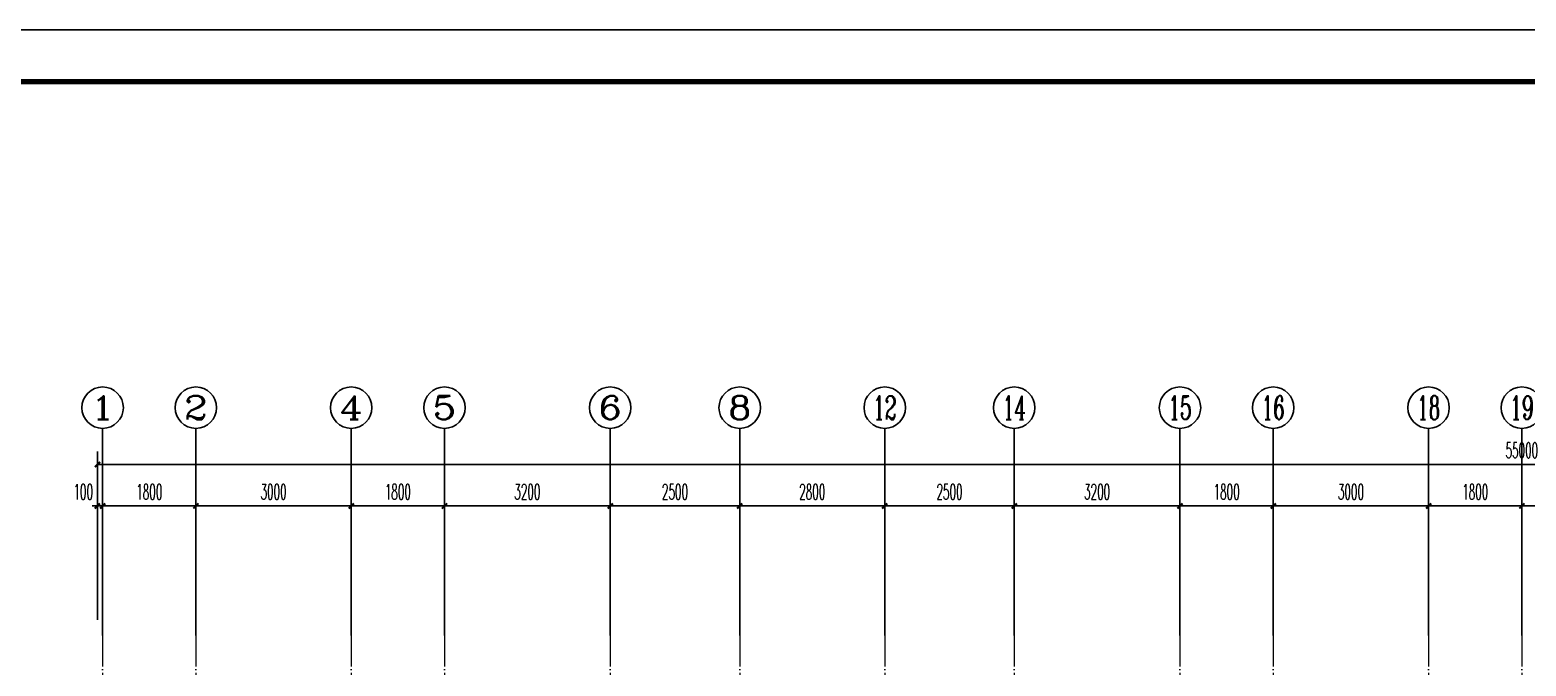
# Model space of a CAD drawing. Extents: x 27938 to 650306, y -92720 to 1524912.
# Drawn here: x 270713 to 299599, y 612355 to 624649 of the extents above; entities that cross this region are included whole.
import ezdxf
from ezdxf.enums import TextEntityAlignment as Align

# ---------------------------------------------------------------- set-up
doc = ezdxf.new("R2010")
doc.units = 0
doc.header["$LTSCALE"] = 1000
doc.header["$MEASUREMENT"] = 0
doc.linetypes.add('DOTE', pattern=[2.42, 2, -0.2, 0.02, -0.2])
for name, color, linetype in [('AXIS', 3, 'Continuous'), ('AXIS_TEXT', 4, 'Continuous'), ('图框', 140, 'Continuous')]:
    doc.layers.add(name, color=color, linetype=linetype)
doc.layers.add('DOTE', color=19, linetype='DOTE', lineweight=9)
doc.layers.add('yichutu', color=7, linetype='Continuous', true_color=0xffffff, plot=False)
doc.styles.add('_TCH_AXIS', font='COMPLEX', dxfattribs={"bigfont": 'GBCBIG'})
doc.styles.add('_TCH_DIM_T3', font='SIMPLEX.shx', dxfattribs={"width": 0.494118, "bigfont": 'GBCBIG.shx'})
doc.styles.add('COMPLEX', font='COMPLEX')
doc.dimstyles.new('_TCH_ARCH&&100', dxfattribs={"dimtxt": 297.5, "dimasz": 100, "dimexe": 250, "dimexo": 300, "dimgap": 126.25, "dimtad": 1, "dimdec": 0, "dimzin": 0, "dimdsep": 46, "dimtxsty": '_TCH_DIM_T3', "dimblk": 'ARCHTICK', "dimcen": 0.09, "dimclrt": 4, "dimazin": 2, "dimtfac": 1, "dimtdec": 0, "dimtix": 1, "dimtmove": 2, "dimatfit": 3, "dimfxl": 1, "dimtolj": 1, "dimtzin": 0, "dimarcsym": 0})

# ---------------------------------------------------------------- blocks, each defined once
blk = doc.blocks.new('TK')
at = {"layer": '图框'}
blk.add_lwpolyline([(465375, 548714), (549475, 548714), (549475, 489314), (465375, 489314)], close=True, dxfattribs=at)
blk.add_lwpolyline([(465375, 548714), (549475, 548714), (549475, 489314), (465375, 489314)], close=True, dxfattribs=at)
at = {"layer": '图框', "const_width": 100}
blk.add_lwpolyline([(548475, 490314), (548475, 547714), (467875, 547714), (467875, 490314)], close=True, dxfattribs=at)
blk = doc.blocks.new('GDGDGRDGDGDR')
at = {"layer": 'DOTE', "linetype": 'DOTE', "ltscale": 0.3}
for p, q in [((272117, 612949), (272117, 593949)), ((273917, 612949), (273917, 602349)), ((276917, 612949), (276917, 602349)), ((278717, 612949), (278717, 593949)), ((281917, 612949), (281917, 603849)), ((284417, 612949), (284417, 602349)), ((287217, 612949), (287217, 602349)), ((289717, 612949), (289717, 603849)), ((292917, 612949), (292917, 593949)), ((294717, 612949), (294717, 602349)), ((297717, 612949), (297717, 602349)), ((299517, 612949), (299517, 593949))]:
    blk.add_line(p, q, dxfattribs=at)
blk = doc.blocks.new('yct-841-594-84100-59400-100-1000.0')
at = {"layer": 'yichutu', "color": 7, "true_color": 0xffffff}
blk.add_lwpolyline([(0, 0), (0, 59400), (84100, 59400), (84100, 0)], close=True, dxfattribs=at)
blk = doc.blocks.new('_ArchTick')
at = {"color": 0, "linetype": 'ByBlock', "const_width": 0.4}
blk.add_lwpolyline([(-0.5, -0.5), (0.5, 0.5)], dxfattribs=at)
blk = doc.blocks.new('*D975')
at = {"layer": 'AXIS', "color": 0, "lineweight": -2}
for p, q in [((299517, 613249), (299517, 615699)), ((301317, 613249), (301317, 615699)), ((299517, 615449), (301317, 615449))]:
    blk.add_line(p, q, dxfattribs=at)
at = {"layer": 'Defpoints', "color": 0}
for p in [(301317, 615449), (299517, 612949), (301317, 612949)]:
    blk.add_point(p, dxfattribs=at)
at = {"layer": 'AXIS', "color": 0, "lineweight": -2, "xscale": 100, "yscale": 100, "zscale": 100, "rotation": 180}
blk.add_blockref('_ArchTick', (299517, 615449), dxfattribs=at)
at = {"layer": 'AXIS', "color": 0, "lineweight": -2, "xscale": 100, "yscale": 100, "zscale": 100}
blk.add_blockref('_ArchTick', (301317, 615449), dxfattribs=at)
at = {"layer": 'AXIS', "color": 4, "insert": (300417, 615724), "char_height": 297.5, "attachment_point": 5, "style": '_TCH_DIM_T3'}
blk.add_mtext('\\A1;1800', dxfattribs=at)
blk = doc.blocks.new('*D1016')
at = {"layer": 'AXIS', "color": 0, "lineweight": -2}
for p, q in [((272017, 613249), (272017, 615699)), ((272117, 613249), (272117, 615699)), ((272017, 615449), (271917, 615449)), ((272017, 615449), (272117, 615449)), ((272117, 615449), (272217, 615449))]:
    blk.add_line(p, q, dxfattribs=at)
at = {"layer": 'Defpoints', "color": 0}
for p in [(272117, 615449), (272017, 612949), (272117, 612949)]:
    blk.add_point(p, dxfattribs=at)
at = {"layer": 'AXIS', "color": 0, "lineweight": -2, "xscale": 100, "yscale": 100, "zscale": 100}
blk.add_blockref('_ArchTick', (272017, 615449), dxfattribs=at)
at = {"layer": 'AXIS', "color": 0, "lineweight": -2, "xscale": 100, "yscale": 100, "zscale": 100, "rotation": 180}
blk.add_blockref('_ArchTick', (272117, 615449), dxfattribs=at)
at = {"layer": 'AXIS', "color": 4, "insert": (271742, 615724), "char_height": 297.5, "attachment_point": 5, "style": '_TCH_DIM_T3'}
blk.add_mtext('\\A1;100', dxfattribs=at)
blk = doc.blocks.new('*D1017')
at = {"layer": 'AXIS', "color": 0, "lineweight": -2}
for p, q in [((272117, 613249), (272117, 615699)), ((273917, 613249), (273917, 615699)), ((272117, 615449), (273917, 615449))]:
    blk.add_line(p, q, dxfattribs=at)
at = {"layer": 'Defpoints', "color": 0}
for p in [(273917, 615449), (272117, 612949), (273917, 612949)]:
    blk.add_point(p, dxfattribs=at)
at = {"layer": 'AXIS', "color": 0, "lineweight": -2, "xscale": 100, "yscale": 100, "zscale": 100, "rotation": 180}
blk.add_blockref('_ArchTick', (272117, 615449), dxfattribs=at)
at = {"layer": 'AXIS', "color": 0, "lineweight": -2, "xscale": 100, "yscale": 100, "zscale": 100}
blk.add_blockref('_ArchTick', (273917, 615449), dxfattribs=at)
at = {"layer": 'AXIS', "color": 4, "insert": (273017, 615724), "char_height": 297.5, "attachment_point": 5, "style": '_TCH_DIM_T3'}
blk.add_mtext('\\A1;1800', dxfattribs=at)
blk = doc.blocks.new('*D1018')
at = {"layer": 'AXIS', "color": 0, "lineweight": -2}
for p, q in [((273917, 613249), (273917, 615699)), ((276917, 613249), (276917, 615699)), ((273917, 615449), (276917, 615449))]:
    blk.add_line(p, q, dxfattribs=at)
at = {"layer": 'Defpoints', "color": 0}
for p in [(276917, 615449), (273917, 612949), (276917, 612949)]:
    blk.add_point(p, dxfattribs=at)
at = {"layer": 'AXIS', "color": 0, "lineweight": -2, "xscale": 100, "yscale": 100, "zscale": 100, "rotation": 180}
blk.add_blockref('_ArchTick', (273917, 615449), dxfattribs=at)
at = {"layer": 'AXIS', "color": 0, "lineweight": -2, "xscale": 100, "yscale": 100, "zscale": 100}
blk.add_blockref('_ArchTick', (276917, 615449), dxfattribs=at)
at = {"layer": 'AXIS', "color": 4, "insert": (275417, 615724), "char_height": 297.5, "attachment_point": 5, "style": '_TCH_DIM_T3'}
blk.add_mtext('\\A1;3000', dxfattribs=at)
blk = doc.blocks.new('*D1019')
at = {"layer": 'AXIS', "color": 0, "lineweight": -2}
for p, q in [((276917, 613249), (276917, 615699)), ((278717, 613249), (278717, 615699)), ((276917, 615449), (278717, 615449))]:
    blk.add_line(p, q, dxfattribs=at)
at = {"layer": 'Defpoints', "color": 0}
for p in [(278717, 615449), (276917, 612949), (278717, 612949)]:
    blk.add_point(p, dxfattribs=at)
at = {"layer": 'AXIS', "color": 0, "lineweight": -2, "xscale": 100, "yscale": 100, "zscale": 100, "rotation": 180}
blk.add_blockref('_ArchTick', (276917, 615449), dxfattribs=at)
at = {"layer": 'AXIS', "color": 0, "lineweight": -2, "xscale": 100, "yscale": 100, "zscale": 100}
blk.add_blockref('_ArchTick', (278717, 615449), dxfattribs=at)
at = {"layer": 'AXIS', "color": 4, "insert": (277817, 615724), "char_height": 297.5, "attachment_point": 5, "style": '_TCH_DIM_T3'}
blk.add_mtext('\\A1;1800', dxfattribs=at)
blk = doc.blocks.new('*D1020')
at = {"layer": 'AXIS', "color": 0, "lineweight": -2}
for p, q in [((278717, 613249), (278717, 615699)), ((281917, 613249), (281917, 615699)), ((278717, 615449), (281917, 615449))]:
    blk.add_line(p, q, dxfattribs=at)
at = {"layer": 'Defpoints', "color": 0}
for p in [(281917, 615449), (278717, 612949), (281917, 612949)]:
    blk.add_point(p, dxfattribs=at)
at = {"layer": 'AXIS', "color": 0, "lineweight": -2, "xscale": 100, "yscale": 100, "zscale": 100, "rotation": 180}
blk.add_blockref('_ArchTick', (278717, 615449), dxfattribs=at)
at = {"layer": 'AXIS', "color": 0, "lineweight": -2, "xscale": 100, "yscale": 100, "zscale": 100}
blk.add_blockref('_ArchTick', (281917, 615449), dxfattribs=at)
at = {"layer": 'AXIS', "color": 4, "insert": (280317, 615724), "char_height": 297.5, "attachment_point": 5, "style": '_TCH_DIM_T3'}
blk.add_mtext('\\A1;3200', dxfattribs=at)
blk = doc.blocks.new('*D1021')
at = {"layer": 'AXIS', "color": 0, "lineweight": -2}
for p, q in [((281917, 613249), (281917, 615699)), ((284417, 613249), (284417, 615699)), ((281917, 615449), (284417, 615449))]:
    blk.add_line(p, q, dxfattribs=at)
at = {"layer": 'Defpoints', "color": 0}
for p in [(284417, 615449), (281917, 612949), (284417, 612949)]:
    blk.add_point(p, dxfattribs=at)
at = {"layer": 'AXIS', "color": 0, "lineweight": -2, "xscale": 100, "yscale": 100, "zscale": 100, "rotation": 180}
blk.add_blockref('_ArchTick', (281917, 615449), dxfattribs=at)
at = {"layer": 'AXIS', "color": 0, "lineweight": -2, "xscale": 100, "yscale": 100, "zscale": 100}
blk.add_blockref('_ArchTick', (284417, 615449), dxfattribs=at)
at = {"layer": 'AXIS', "color": 4, "insert": (283167, 615724), "char_height": 297.5, "attachment_point": 5, "style": '_TCH_DIM_T3'}
blk.add_mtext('\\A1;2500', dxfattribs=at)
blk = doc.blocks.new('*D1022')
at = {"layer": 'AXIS', "color": 0, "lineweight": -2}
for p, q in [((284417, 613249), (284417, 615699)), ((287217, 613249), (287217, 615699)), ((284417, 615449), (287217, 615449))]:
    blk.add_line(p, q, dxfattribs=at)
at = {"layer": 'Defpoints', "color": 0}
for p in [(287217, 615449), (284417, 612949), (287217, 612949)]:
    blk.add_point(p, dxfattribs=at)
at = {"layer": 'AXIS', "color": 0, "lineweight": -2, "xscale": 100, "yscale": 100, "zscale": 100, "rotation": 180}
blk.add_blockref('_ArchTick', (284417, 615449), dxfattribs=at)
at = {"layer": 'AXIS', "color": 0, "lineweight": -2, "xscale": 100, "yscale": 100, "zscale": 100}
blk.add_blockref('_ArchTick', (287217, 615449), dxfattribs=at)
at = {"layer": 'AXIS', "color": 4, "insert": (285817, 615724), "char_height": 297.5, "attachment_point": 5, "style": '_TCH_DIM_T3'}
blk.add_mtext('\\A1;2800', dxfattribs=at)
blk = doc.blocks.new('*D1023')
at = {"layer": 'AXIS', "color": 0, "lineweight": -2}
for p, q in [((287217, 613249), (287217, 615699)), ((289717, 613249), (289717, 615699)), ((287217, 615449), (289717, 615449))]:
    blk.add_line(p, q, dxfattribs=at)
at = {"layer": 'Defpoints', "color": 0}
for p in [(289717, 615449), (287217, 612949), (289717, 612949)]:
    blk.add_point(p, dxfattribs=at)
at = {"layer": 'AXIS', "color": 0, "lineweight": -2, "xscale": 100, "yscale": 100, "zscale": 100, "rotation": 180}
blk.add_blockref('_ArchTick', (287217, 615449), dxfattribs=at)
at = {"layer": 'AXIS', "color": 0, "lineweight": -2, "xscale": 100, "yscale": 100, "zscale": 100}
blk.add_blockref('_ArchTick', (289717, 615449), dxfattribs=at)
at = {"layer": 'AXIS', "color": 4, "insert": (288467, 615724), "char_height": 297.5, "attachment_point": 5, "style": '_TCH_DIM_T3'}
blk.add_mtext('\\A1;2500', dxfattribs=at)
blk = doc.blocks.new('*D1024')
at = {"layer": 'AXIS', "color": 0, "lineweight": -2}
for p, q in [((289717, 613249), (289717, 615699)), ((292917, 613249), (292917, 615699)), ((289717, 615449), (292917, 615449))]:
    blk.add_line(p, q, dxfattribs=at)
at = {"layer": 'Defpoints', "color": 0}
for p in [(292917, 615449), (289717, 612949), (292917, 612949)]:
    blk.add_point(p, dxfattribs=at)
at = {"layer": 'AXIS', "color": 0, "lineweight": -2, "xscale": 100, "yscale": 100, "zscale": 100, "rotation": 180}
blk.add_blockref('_ArchTick', (289717, 615449), dxfattribs=at)
at = {"layer": 'AXIS', "color": 0, "lineweight": -2, "xscale": 100, "yscale": 100, "zscale": 100}
blk.add_blockref('_ArchTick', (292917, 615449), dxfattribs=at)
at = {"layer": 'AXIS', "color": 4, "insert": (291317, 615724), "char_height": 297.5, "attachment_point": 5, "style": '_TCH_DIM_T3'}
blk.add_mtext('\\A1;3200', dxfattribs=at)
blk = doc.blocks.new('*D1025')
at = {"layer": 'AXIS', "color": 0, "lineweight": -2}
for p, q in [((292917, 613249), (292917, 615699)), ((294717, 613249), (294717, 615699)), ((292917, 615449), (294717, 615449))]:
    blk.add_line(p, q, dxfattribs=at)
at = {"layer": 'Defpoints', "color": 0}
for p in [(294717, 615449), (292917, 612949), (294717, 612949)]:
    blk.add_point(p, dxfattribs=at)
at = {"layer": 'AXIS', "color": 0, "lineweight": -2, "xscale": 100, "yscale": 100, "zscale": 100, "rotation": 180}
blk.add_blockref('_ArchTick', (292917, 615449), dxfattribs=at)
at = {"layer": 'AXIS', "color": 0, "lineweight": -2, "xscale": 100, "yscale": 100, "zscale": 100}
blk.add_blockref('_ArchTick', (294717, 615449), dxfattribs=at)
at = {"layer": 'AXIS', "color": 4, "insert": (293817, 615724), "char_height": 297.5, "attachment_point": 5, "style": '_TCH_DIM_T3'}
blk.add_mtext('\\A1;1800', dxfattribs=at)
blk = doc.blocks.new('*D1026')
at = {"layer": 'AXIS', "color": 0, "lineweight": -2}
for p, q in [((294717, 613249), (294717, 615699)), ((297717, 613249), (297717, 615699)), ((294717, 615449), (297717, 615449))]:
    blk.add_line(p, q, dxfattribs=at)
at = {"layer": 'Defpoints', "color": 0}
for p in [(297717, 615449), (294717, 612949), (297717, 612949)]:
    blk.add_point(p, dxfattribs=at)
at = {"layer": 'AXIS', "color": 0, "lineweight": -2, "xscale": 100, "yscale": 100, "zscale": 100, "rotation": 180}
blk.add_blockref('_ArchTick', (294717, 615449), dxfattribs=at)
at = {"layer": 'AXIS', "color": 0, "lineweight": -2, "xscale": 100, "yscale": 100, "zscale": 100}
blk.add_blockref('_ArchTick', (297717, 615449), dxfattribs=at)
at = {"layer": 'AXIS', "color": 4, "insert": (296217, 615724), "char_height": 297.5, "attachment_point": 5, "style": '_TCH_DIM_T3'}
blk.add_mtext('\\A1;3000', dxfattribs=at)
blk = doc.blocks.new('*D1027')
at = {"layer": 'AXIS', "color": 0, "lineweight": -2}
for p, q in [((297717, 613249), (297717, 615699)), ((299517, 613249), (299517, 615699)), ((297717, 615449), (299517, 615449))]:
    blk.add_line(p, q, dxfattribs=at)
at = {"layer": 'Defpoints', "color": 0}
for p in [(299517, 615449), (297717, 612949), (299517, 612949)]:
    blk.add_point(p, dxfattribs=at)
at = {"layer": 'AXIS', "color": 0, "lineweight": -2, "xscale": 100, "yscale": 100, "zscale": 100, "rotation": 180}
blk.add_blockref('_ArchTick', (297717, 615449), dxfattribs=at)
at = {"layer": 'AXIS', "color": 0, "lineweight": -2, "xscale": 100, "yscale": 100, "zscale": 100}
blk.add_blockref('_ArchTick', (299517, 615449), dxfattribs=at)
at = {"layer": 'AXIS', "color": 4, "insert": (298617, 615724), "char_height": 297.5, "attachment_point": 5, "style": '_TCH_DIM_T3'}
blk.add_mtext('\\A1;1800', dxfattribs=at)
blk = doc.blocks.new('*D1028')
at = {"layer": 'AXIS', "color": 0, "lineweight": -2}
for p, q in [((272017, 613249), (272017, 616499)), ((327017, 613249), (327017, 616499)), ((272017, 616249), (327017, 616249))]:
    blk.add_line(p, q, dxfattribs=at)
at = {"layer": 'Defpoints', "color": 0}
for p in [(327017, 616249), (272017, 612949), (327017, 612949)]:
    blk.add_point(p, dxfattribs=at)
at = {"layer": 'AXIS', "color": 0, "lineweight": -2, "xscale": 100, "yscale": 100, "zscale": 100, "rotation": 180}
blk.add_blockref('_ArchTick', (272017, 616249), dxfattribs=at)
at = {"layer": 'AXIS', "color": 0, "lineweight": -2, "xscale": 100, "yscale": 100, "zscale": 100}
blk.add_blockref('_ArchTick', (327017, 616249), dxfattribs=at)
at = {"layer": 'AXIS', "color": 4, "insert": (299517, 616524), "char_height": 297.5, "attachment_point": 5, "style": '_TCH_DIM_T3'}
blk.add_mtext('\\A1;55000', dxfattribs=at)
blk = doc.blocks.new('_AXISO')
blk.add_circle((0, 0), 0.5)
at = {"layer": 'AXIS_TEXT', "style": 'COMPLEX', "width": 1.041667}
blk.add_attdef('A', text='', height=0.56, dxfattribs=at).set_placement((-0.25, -0.28), (0.25, -0.28), align=Align.FIT)

msp = doc.modelspace()

# ---------------------------------------------------------------- linework, layer by layer
at = {"layer": 'AXIS'}
for p, q in [((272116.6, 612948.8), (272116.6, 616948.8)), ((273916.6, 612948.8), (273916.6, 616948.8)), ((276916.6, 612948.8), (276916.6, 616948.8)), ((278716.6, 612948.8), (278716.6, 616948.8)), ((281916.6, 612948.8), (281916.6, 616948.8)), ((284416.6, 612948.8), (284416.6, 616948.8)), ((287216.6, 612948.8), (287216.6, 616948.8)), ((289716.6, 612948.8), (289716.6, 616948.8)), ((292916.6, 612948.8), (292916.6, 616948.8)), ((294716.6, 612948.8), (294716.6, 616948.8)), ((297716.6, 612948.8), (297716.6, 616948.8)), ((299516.6, 612948.8), (299516.6, 616948.8))]:
    msp.add_line(p, q, dxfattribs=at)

# ---------------------------------------------------------------- block references
for name, p in [('TK', (-205160.9, 75935)), ('GDGDGRDGDGDR', (0, 0))]:
    msp.add_blockref(name, p)
ref = msp.add_blockref('_AXISO', (272116.6, 617348.8), dxfattribs=dict(at, xscale=800, yscale=800, zscale=800))
ref.add_attrib('A', '1', dxfattribs={"layer": 'AXIS_TEXT', "height": 452.5, "style": '_TCH_AXIS', "width": 2.333333}).set_placement((271890.3, 617122.5), (272342.9, 617122.5), align=Align.FIT)
ref = msp.add_blockref('_AXISO', (273916.6, 617348.8), dxfattribs=dict(at, xscale=800, yscale=800, zscale=800))
ref.add_attrib('A', '2', dxfattribs={"layer": 'AXIS_TEXT', "height": 452.5, "style": '_TCH_AXIS', "width": 1.5}).set_placement((273690.3, 617122.5), (274142.9, 617122.5), align=Align.FIT)
ref = msp.add_blockref('_AXISO', (276916.6, 617348.8), dxfattribs=dict(at, xscale=800, yscale=800, zscale=800))
ref.add_attrib('A', '4', dxfattribs={"layer": 'AXIS_TEXT', "height": 452.5, "style": '_TCH_AXIS', "width": 1.3125}).set_placement((276690.3, 617122.5), (277142.9, 617122.5), align=Align.FIT)
ref = msp.add_blockref('_AXISO', (278716.6, 617348.8), dxfattribs=dict(at, xscale=800, yscale=800, zscale=800))
ref.add_attrib('A', '5', dxfattribs={"layer": 'AXIS_TEXT', "height": 452.5, "style": '_TCH_AXIS', "width": 1.5}).set_placement((278490.3, 617122.5), (278942.9, 617122.5), align=Align.FIT)
ref = msp.add_blockref('_AXISO', (281916.6, 617348.8), dxfattribs=dict(at, xscale=800, yscale=800, zscale=800))
ref.add_attrib('A', '6', dxfattribs={"layer": 'AXIS_TEXT', "height": 452.5, "style": '_TCH_AXIS', "width": 1.5}).set_placement((281690.3, 617122.5), (282142.9, 617122.5), align=Align.FIT)
ref = msp.add_blockref('_AXISO', (284416.6, 617348.8), dxfattribs=dict(at, xscale=800, yscale=800, zscale=800))
ref.add_attrib('A', '8', dxfattribs={"layer": 'AXIS_TEXT', "height": 452.5, "style": '_TCH_AXIS', "width": 1.5}).set_placement((284190.3, 617122.5), (284642.9, 617122.5), align=Align.FIT)
ref = msp.add_blockref('_AXISO', (287216.6, 617348.8), dxfattribs=dict(at, xscale=800, yscale=800, zscale=800))
ref.add_attrib('A', '12', dxfattribs={"layer": 'AXIS_TEXT', "height": 452.55, "style": '_TCH_AXIS', "width": 0.724138}).set_placement((286990.3, 617122.5), (287442.9, 617122.5), align=Align.FIT)
ref = msp.add_blockref('_AXISO', (289716.6, 617348.8), dxfattribs=dict(at, xscale=800, yscale=800, zscale=800))
ref.add_attrib('A', '14', dxfattribs={"layer": 'AXIS_TEXT', "height": 452.55, "style": '_TCH_AXIS', "width": 0.677419}).set_placement((289490.3, 617122.5), (289942.9, 617122.5), align=Align.FIT)
ref = msp.add_blockref('_AXISO', (292916.6, 617348.8), dxfattribs=dict(at, xscale=800, yscale=800, zscale=800))
ref.add_attrib('A', '15', dxfattribs={"layer": 'AXIS_TEXT', "height": 452.55, "style": '_TCH_AXIS', "width": 0.724138}).set_placement((292690.3, 617122.5), (293142.9, 617122.5), align=Align.FIT)
ref = msp.add_blockref('_AXISO', (294716.6, 617348.8), dxfattribs=dict(at, xscale=800, yscale=800, zscale=800))
ref.add_attrib('A', '16', dxfattribs={"layer": 'AXIS_TEXT', "height": 452.55, "style": '_TCH_AXIS', "width": 0.724138}).set_placement((294490.3, 617122.5), (294942.9, 617122.5), align=Align.FIT)
ref = msp.add_blockref('_AXISO', (297716.6, 617348.8), dxfattribs=dict(at, xscale=800, yscale=800, zscale=800))
ref.add_attrib('A', '18', dxfattribs={"layer": 'AXIS_TEXT', "height": 452.55, "style": '_TCH_AXIS', "width": 0.724138}).set_placement((297490.3, 617122.5), (297942.9, 617122.5), align=Align.FIT)
ref = msp.add_blockref('_AXISO', (299516.6, 617348.8), dxfattribs=dict(at, xscale=800, yscale=800, zscale=800))
ref.add_attrib('A', '19', dxfattribs={"layer": 'AXIS_TEXT', "height": 452.55, "style": '_TCH_AXIS', "width": 0.724138}).set_placement((299290.3, 617122.5), (299742.9, 617122.5), align=Align.FIT)
at = {"layer": 'yichutu'}
msp.add_blockref('yct-841-594-84100-59400-100-1000.0', (260214.1, 565248.6), dxfattribs=at)

# ---------------------------------------------------------------- dimensions: what is measured, and where the dimension line sits
at = {"layer": 'AXIS'}
for p1, p2, distance, picture, middle in [((272016.6, 612948.8), (327016.6, 612948.8), 3300, '*D1028', (299516.6, 616523.8)), ((272116.6, 612948.8), (273916.6, 612948.8), 2500, '*D1017', (273016.6, 615723.8)), ((273916.6, 612948.8), (276916.6, 612948.8), 2500, '*D1018', (275416.6, 615723.8)), ((276916.6, 612948.8), (278716.6, 612948.8), 2500, '*D1019', (277816.6, 615723.8)), ((278716.6, 612948.8), (281916.6, 612948.8), 2500, '*D1020', (280316.6, 615723.8)), ((281916.6, 612948.8), (284416.6, 612948.8), 2500, '*D1021', (283166.6, 615723.8)), ((284416.6, 612948.8), (287216.6, 612948.8), 2500, '*D1022', (285816.6, 615723.8)), ((287216.6, 612948.8), (289716.6, 612948.8), 2500, '*D1023', (288466.6, 615723.8)), ((289716.6, 612948.8), (292916.6, 612948.8), 2500, '*D1024', (291316.6, 615723.8)), ((292916.6, 612948.8), (294716.6, 612948.8), 2500, '*D1025', (293816.6, 615723.8)), ((294716.6, 612948.8), (297716.6, 612948.8), 2500, '*D1026', (296216.6, 615723.8)), ((297716.6, 612948.8), (299516.6, 612948.8), 2500, '*D1027', (298616.6, 615723.8)), ((299516.6, 612948.8), (301316.6, 612948.8), 2500, '*D975', (300416.6, 615723.8))]:
    dim = msp.add_aligned_dim(p1=p1, p2=p2, distance=distance, dimstyle='_TCH_ARCH&&100', dxfattribs=at)
    dim.commit()
    dim.dimension.update_dxf_attribs({"geometry": picture, "text_midpoint": middle})
dim = msp.add_linear_dim(base=(272116.6, 615448.8), p1=(272016.6, 612948.8), p2=(272116.6, 612948.8), angle=0, dimstyle='_TCH_ARCH&&100', dxfattribs=at)
dim.commit()
dim.dimension.update_dxf_attribs({"geometry": '*D1016', "text_midpoint": (271741.6, 615723.8), "dimtype": 129})

doc.saveas('drawing.dxf')
